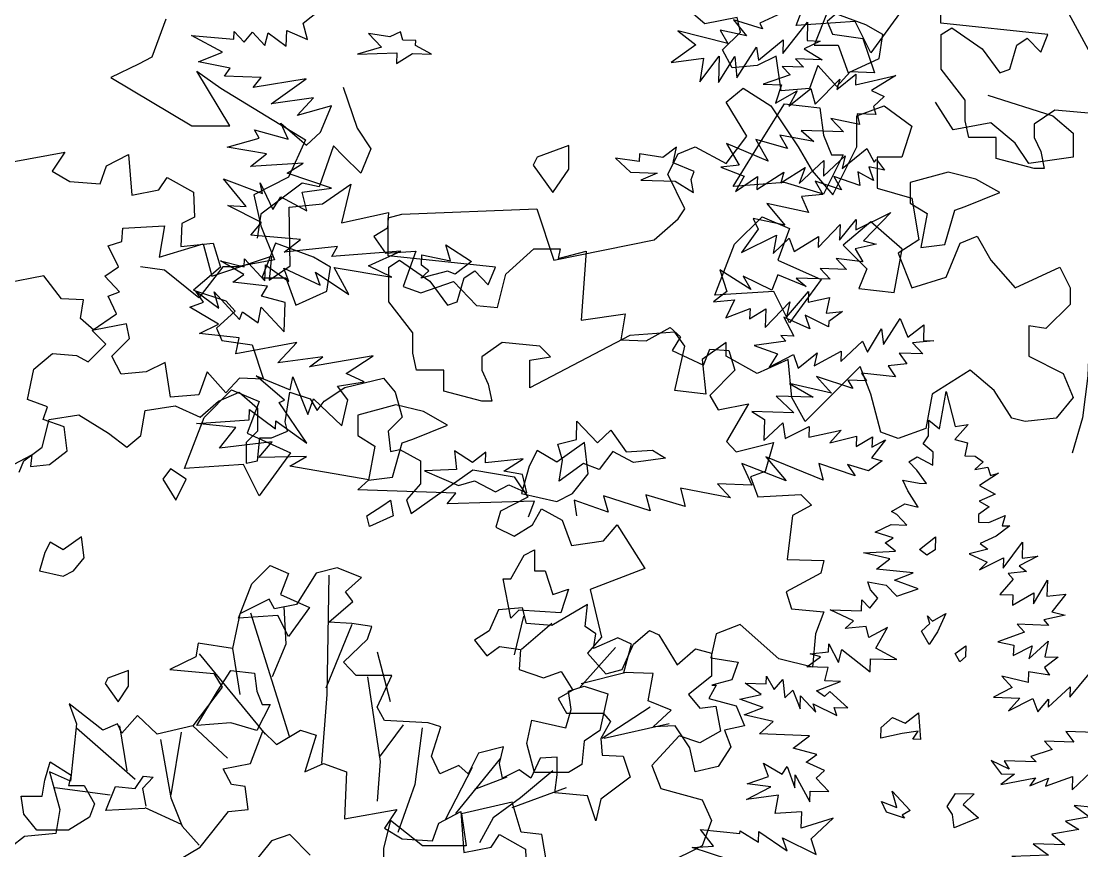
# Model space of a CAD drawing. Header units: inches. Extents: x -11 to 128, y 7 to 56.
# Drawn here: x 23.9788 to 24.4586, y 22.6067 to 22.9823 of the extents above; entities that cross this region are included whole.
import ezdxf

# ---------------------------------------------------------------- set-up
doc = ezdxf.new("R2010")
doc.units = ezdxf.units.IN
doc.header["$MEASUREMENT"] = 0
doc.layers.add('CAY', color=94, linetype='Continuous')
doc.layers.add('CAY-3', color=61, linetype='Continuous')
picture_1 = doc.add_image_def('image1.jpg', size_in_pixel=(1680, 1093))

# ---------------------------------------------------------------- blocks, each defined once
blk = doc.blocks.new('A$C76451831')
at = {"layer": 'CAY'}
for p, q in [((5169.6, 498), (5185.9, 510.6)), ((5651.7, 507.9), (5630, 497.8)), ((5174, 481.5), (5169.6, 498)), ((5632.6, 492.3), (5603.4, 501.4)), ((5603.4, 501.4), (5616.4, 485.1)), ((5630, 497.8), (5632.6, 492.3)), ((5653, 467.5), (5678.1, 498.8)), ((5678.1, 498.8), (5677.5, 480.3)), ((5057.3, 485.6), (5099.7, 481.8)), ((5088.4, 468.6), (5057.3, 485.6)), ((5099.7, 481.8), (5100, 489.5)), ((5100, 489.5), (5110.1, 478.8)), ((5110.1, 478.8), (5118.6, 488.9)), ((5118.6, 488.9), (5131.2, 475.3)), ((5131.2, 475.3), (5134.4, 488.3)), ((5134.4, 488.3), (5152.5, 474.6)), ((5152.5, 474.6), (5153.1, 490.4)), ((5153.1, 490.4), (5174, 481.5)), ((5597.6, 477.6), (5547.3, 490.2)), ((5547.3, 490.2), (5565.4, 476)), ((5589.9, 491), (5597.6, 477.6)), ((5616.4, 485.1), (5589.9, 491)), ((5628.7, 460.7), (5653.5, 481.1)), ((5653.5, 481.1), (5653, 467.5)), ((5565.4, 476), (5540.7, 458.3)), ((5606.8, 442.8), (5626.5, 473.9)), ((5626.5, 473.9), (5628.7, 460.7)), ((5690.6, 479.8), (5674.5, 472.2)), ((5674.5, 472.2), (5692.6, 461.1)), ((5677.5, 480.3), (5690.6, 479.8)), ((5064.1, 459.1), (5088.4, 468.6)), ((5540.7, 458.3), (5573.1, 462.6)), ((5569.5, 438.7), (5589, 464.8)), ((5573.1, 462.6), (5569.5, 438.7)), ((5589, 464.8), (5588.1, 438)), ((5588.1, 438), (5604.8, 464.2)), ((5604.8, 464.2), (5606.8, 442.8)), ((5665.9, 462.1), (5673.8, 453.6)), ((5692.6, 461.1), (5665.9, 462.1)), ((5062.5, 449.6), (5086.7, 432.5)), ((5096, 452.5), (5064.1, 459.1)), ((5090.3, 444.6), (5096, 452.5)), ((5652.5, 454.4), (5660.4, 445.9)), ((5673.8, 453.6), (5652.5, 454.4)), ((5127.4, 443.3), (5090.3, 444.6)), ((5119.3, 433.1), (5127.4, 443.3)), ((5172.7, 441.7), (5119.3, 433.1)), ((5137.3, 416.6), (5172.7, 441.7)), ((5660.4, 445.9), (5633.3, 436.5)), ((5685.6, 416.1), (5710.5, 441.5)), ((5707.5, 431.2), (5726.6, 446.4)), ((5710.5, 441.5), (5707.5, 431.2)), ((5726.6, 446.4), (5726.2, 435.9)), ((5726.2, 435.9), (5766.8, 445)), ((5766.8, 445), (5742.3, 429.9)), ((5633.3, 436.5), (5651.9, 435.8)), ((5651.9, 435.8), (5645.8, 417.4)), ((5645.8, 417.4), (5667.5, 429.8)), ((5659.3, 414.3), (5681.2, 432.1)), ((5667.5, 429.8), (5659.3, 414.3)), ((5681.2, 432.1), (5685.6, 416.1)), ((5742.3, 429.9), (5755.2, 424.1)), ((5180.2, 422.8), (5137.3, 416.6)), ((5163.7, 404.8), (5180.2, 422.8)), ((5755.2, 424.1), (5744.5, 414)), ((5198.4, 414.5), (5163.7, 404.8)), ((5187.1, 388.1), (5198.4, 414.5)), ((5746.9, 405.8), (5727.9, 406.4)), ((5727.9, 406.4), (5730.2, 395.9)), ((5744.5, 414), (5746.9, 405.8)), ((5154.7, 381.1), (5147.1, 397.2)), ((5147.1, 397.2), (5173, 375)), ((5701.4, 401.9), (5714.1, 388.3)), ((5730.2, 395.9), (5701.4, 401.9)), ((5120.6, 390.5), (5154.7, 381.1)), ((5125.3, 382.1), (5120.6, 390.5)), ((5173, 375), (5187.1, 388.1)), ((5650.1, 385.1), (5657.8, 371.7)), ((5684.3, 378.5), (5650.1, 385.1)), ((5714.1, 388.3), (5671.6, 389.8)), ((5671.6, 389.8), (5684.3, 378.5)), ((5093.2, 372.8), (5125.3, 382.1)), ((5171.9, 380.3), (5154.8, 342.6)), ((5596.3, 376.6), (5609.2, 354.8)), ((5638.3, 358.8), (5596.3, 376.6)), ((5625.9, 380.5), (5638.3, 358.8)), ((5657.8, 371.7), (5625.9, 380.5)), ((5132.9, 366), (5093.2, 372.8)), ((5116.6, 353.4), (5132.9, 366)), ((5694, 343.7), (5716, 364.2)), ((5712.8, 351.2), (5737.6, 371.6)), ((5716, 364.2), (5712.8, 351.2)), ((5737.6, 371.6), (5745.2, 357.8)), ((5169.7, 356.6), (5116.6, 353.4)), ((5153.5, 346.7), (5169.7, 356.6)), ((5609.2, 354.8), (5590.5, 352.7)), ((5590.5, 352.7), (5614.2, 343.7)), ((5669.7, 336.4), (5694.5, 359.5)), ((5694.5, 359.5), (5694, 343.7)), ((5755.4, 349.7), (5739.6, 353)), ((5739.6, 353), (5744.6, 339.2)), ((5745.2, 357.8), (5747.6, 360.4)), ((5747.6, 360.4), (5755.4, 349.7)), ((5154.8, 342.6), (5120.1, 324.9)), ((5198.3, 331.5), (5153.5, 346.7)), ((5614.2, 343.7), (5605.5, 328.2)), ((5605.5, 328.2), (5627.4, 343.3)), ((5626.9, 330.2), (5654.2, 347.8)), ((5627.4, 343.3), (5626.9, 330.2)), ((5651.2, 337), (5675.7, 352.5)), ((5654.2, 347.8), (5651.2, 337)), ((5675.7, 352.5), (5669.7, 336.4)), ((5730.8, 334.2), (5704.4, 343.3)), ((5704.4, 343.3), (5712.1, 329.9)), ((5744.6, 339.2), (5728.6, 347.9)), ((5728.6, 347.9), (5730.8, 334.2)), ((5112.4, 313.2), (5089.4, 340.8)), ((5089.4, 340.8), (5128.7, 326.2)), ((5126.4, 336.8), (5139.1, 310)), ((5128.7, 326.2), (5126.4, 336.8)), ((5168.7, 327.6), (5198.3, 331.5)), ((5712.1, 329.9), (5685.6, 338.5)), ((5685.6, 338.5), (5693.3, 325.1)), ((5120.1, 324.9), (5127.1, 293.6)), ((5139.1, 310), (5147.2, 322.9)), ((5147.2, 322.9), (5173.5, 308.8)), ((5173.5, 308.8), (5168.7, 327.6)), ((5693.3, 325.1), (5672, 323.1)), ((5672, 323.1), (5679.1, 307)), ((5093.9, 313.9), (5112.4, 313.2)), ((5127.7, 296.8), (5093.9, 313.9)), ((5636.8, 316.2), (5655.1, 294.3)), ((5679.1, 307), (5636.8, 316.2)), ((5623.2, 300.8), (5628.2, 290.2)), ((5655.1, 294.3), (5623.2, 300.8)), ((5710.3, 279.2), (5726.9, 299.9)), ((5726.5, 289.5), (5762, 306.9)), ((5726.9, 299.9), (5726.5, 289.5)), ((5762, 306.9), (5734.3, 278.4)), ((5116.8, 284), (5127.7, 296.8)), ((5127.1, 293.6), (5140.7, 259.4)), ((5628.2, 290.2), (5611.5, 266.8)), ((5688.7, 271.8), (5710.9, 295)), ((5710.9, 295), (5710.3, 279.2)), ((5167, 279.6), (5116.8, 284)), ((5150.7, 267), (5167, 279.6)), ((5611.5, 266.8), (5646.6, 284.1)), ((5646.6, 284.1), (5643.2, 265.7)), ((5643.2, 265.7), (5659.6, 281)), ((5659.6, 281), (5664.6, 267.6)), ((5664.6, 267.6), (5689.1, 282.7)), ((5689.1, 282.7), (5688.7, 271.8)), ((5734.3, 278.4), (5747.3, 275.2)), ((5204.4, 272.8), (5150.7, 267)), ((5198.6, 262.6), (5204.4, 272.8)), ((5268.1, 267.9), (5198.6, 262.6)), ((5235.4, 253.2), (5268.1, 267.9)), ((5747.3, 275.2), (5725.9, 270.5)), ((5725.9, 270.5), (5733.6, 257.1)), ((5110, 244.4), (5086.5, 258.4)), ((5086.5, 258.4), (5110.3, 252.1)), ((5140.7, 259.4), (5103, 252.3)), ((5110.3, 252.1), (5110.6, 260.2)), ((5110.6, 260.2), (5131.1, 238.2)), ((5733.6, 257.1), (5706.9, 260.7)), ((5706.9, 260.7), (5717.4, 249.5)), ((5029.8, 248.8), (5005.7, 252.3)), ((5064.6, 221), (5029.8, 248.8)), ((5088.8, 252.3), (5064.6, 221)), ((5103, 252.3), (5088.8, 252.3)), ((5131.1, 238.2), (5131.7, 254.1)), ((5131.7, 254.1), (5155.1, 237.4)), ((5155.1, 237.4), (5150.1, 250.7)), ((5150.1, 250.7), (5186.7, 233.6)), ((5186.7, 233.6), (5182.2, 246.9)), ((5182.2, 246.9), (5215.8, 224.4)), ((5200.9, 251.6), (5259, 241.9)), ((5215.8, 224.4), (5200.9, 251.6)), ((5259, 241.9), (5235.4, 253.2)), ((5620.7, 229.3), (5589.6, 249)), ((5589.6, 249), (5596.6, 227.4)), ((5717.4, 249.5), (5690.7, 250.4)), ((5690.7, 250.4), (5700.8, 239.6)), ((5098.9, 236.6), (5110, 244.4)), ((5133.6, 232.7), (5098.9, 236.6)), ((5641.9, 228.5), (5613, 242.7)), ((5613, 242.7), (5620.7, 229.3)), ((5647.9, 244.2), (5641.9, 228.5)), ((5676.5, 232.3), (5647.9, 244.2)), ((5700.8, 239.6), (5666.4, 240.8)), ((5666.4, 240.8), (5676.5, 232.3)), ((5069.2, 216.4), (5061.4, 227.5)), ((5061.4, 227.5), (5084.8, 210.4)), ((5080, 226.9), (5105.7, 199.2)), ((5084.8, 210.4), (5080, 226.9)), ((5127.8, 222.5), (5133.6, 232.7)), ((5596.6, 227.4), (5583.1, 217)), ((5656.8, 201.3), (5679, 227.2)), ((5679, 227.2), (5678.7, 216.4)), ((5055.4, 211.4), (5069.2, 216.4)), ((5151.6, 216.2), (5127.8, 222.5)), ((5150.6, 186.8), (5151.6, 216.2)), ((5583.1, 217), (5604.4, 219)), ((5604.4, 219), (5595.6, 200.7)), ((5635.2, 191.1), (5660.1, 217)), ((5660.1, 217), (5656.8, 201.3)), ((5678.7, 216.4), (5700.1, 221.1)), ((5700.1, 221.1), (5696.9, 205.3)), ((5084.3, 194.5), (5055.4, 211.4)), ((5105.7, 199.2), (5108.7, 206.8)), ((5108.7, 206.8), (5124.2, 195.8)), ((5124.2, 195.8), (5127.5, 211.6)), ((5127.5, 211.6), (5150.6, 186.8)), ((5595.6, 200.7), (5620, 210.3)), ((5620, 210.3), (5619.6, 199.9)), ((5619.6, 199.9), (5635.8, 209.7)), ((5635.8, 209.7), (5635.2, 191.1)), ((5699.1, 191.6), (5675.5, 203.3)), ((5675.5, 203.3), (5680.4, 189.6)), ((5696.9, 205.3), (5713.2, 207)), ((5713.2, 207), (5699.3, 197.1)), ((5065.3, 184.8), (5084.3, 194.5)), ((5654.1, 201.4), (5664.3, 182.4)), ((5680.4, 189.6), (5654.1, 201.4)), ((5699.3, 197.1), (5699.1, 191.6)), ((5754.7, 173.8), (5771.4, 200)), ((5771.4, 200), (5778.9, 181.1)), ((5778.9, 181.1), (5795.2, 193.7)), ((5795.2, 193.7), (5794.7, 177.9)), ((5105.1, 180.6), (5065.3, 184.8)), ((5651.2, 182.9), (5656, 177.3)), ((5664.3, 182.4), (5651.2, 182.9)), ((5738.5, 166.2), (5752.5, 189.8)), ((5752.5, 189.8), (5754.7, 173.8)), ((5101.8, 164.4), (5105.1, 180.6)), ((5163.4, 175.9), (5101.8, 164.4)), ((5144.1, 155.3), (5163.4, 175.9)), ((5656, 177.3), (5624.1, 172.9)), ((5624.1, 172.9), (5647.8, 164.4)), ((5711.5, 156.8), (5733.5, 177.3)), ((5733.5, 177.3), (5738.5, 166.2)), ((5805.1, 177.5), (5783.7, 175.5)), ((5783.7, 175.5), (5794.2, 164.3)), ((5794.7, 177.9), (5805.1, 177.5)), ((5189.6, 161.4), (5144.1, 155.3)), ((5240.4, 162.3), (5176.1, 151.4)), ((5176.1, 151.4), (5189.6, 161.4)), ((5213, 144.7), (5240.4, 162.3)), ((5647.8, 164.4), (5639.2, 151.1)), ((5639.2, 151.1), (5663.7, 163.9)), ((5663.7, 163.9), (5668.6, 150.1)), ((5668.6, 150.1), (5687.7, 165.3)), ((5684.6, 152.2), (5711.8, 167.2)), ((5687.7, 165.3), (5684.6, 152.2)), ((5711.8, 167.2), (5711.5, 156.8)), ((5794.2, 164.3), (5770.2, 165.1)), ((5770.2, 165.1), (5778, 154.4)), ((5778, 154.4), (5759.3, 152.4)), ((5759.3, 152.4), (5766.7, 141.2)), ((5150.9, 117.8), (5122.3, 142.4)), ((5122.3, 142.4), (5156.7, 128.1)), ((5156.7, 128.1), (5159.4, 141.1)), ((5159.4, 141.1), (5174.4, 103.4)), ((5231.3, 136.3), (5213, 144.7)), ((5723.7, 129.6), (5686.9, 141.7)), ((5686.9, 141.7), (5702.2, 124.9)), ((5766.7, 141.2), (5732.4, 145.1)), ((5732.4, 145.1), (5737.5, 137.3)), ((5204.4, 131.8), (5231.3, 136.3)), ((5214.8, 117.9), (5204.4, 131.8)), ((5702.2, 124.9), (5659.9, 134.5)), ((5659.9, 134.5), (5683.5, 120.6)), ((5737.5, 137.3), (5718.5, 137.9)), ((5718.5, 137.9), (5723.7, 129.6)), ((5145.4, 115.3), (5150.9, 117.8)), ((5174.4, 103.4), (5180, 119.1)), ((5180, 119.1), (5208.5, 91.8)), ((5208.5, 91.8), (5214.8, 117.9)), ((5646.4, 121.9), (5664.3, 104.9)), ((5683.5, 120.6), (5646.4, 121.9)), ((5115.3, 97.8), (5115.7, 108.2)), ((5115.7, 108.2), (5141.7, 88.7)), ((5173.4, 74.4), (5145.4, 115.3)), ((5062.2, 94.2), (5115.3, 97.8)), ((5141.7, 88.7), (5142, 96.8)), ((5142, 96.8), (5173.4, 74.4)), ((5621.8, 106.4), (5634.7, 98.2)), ((5664.3, 104.9), (5621.8, 106.4)), ((5634.7, 98.2), (5633.9, 77)), ((5101.9, 90.1), (5062.2, 94.2)), ((5085.3, 69.4), (5101.9, 90.1)), ((5633.9, 77), (5653.1, 94.9)), ((5653.1, 94.9), (5655.3, 78.9)), ((5655.3, 78.9), (5679.7, 91.2)), ((5679.7, 91.2), (5679.3, 80.4)), ((5679.3, 80.4), (5711.8, 87.4)), ((5711.8, 87.4), (5700.4, 74.6)), ((5138.6, 75.7), (5085.3, 69.4)), ((5124.9, 59.8), (5138.6, 75.7)), ((5700.4, 74.6), (5727.4, 81.4)), ((5727.4, 81.4), (5727.1, 71)), ((5727.1, 71), (5743.3, 80.8)), ((5756.7, 77.6), (5742.5, 59.6)), ((5743.3, 80.8), (5742.9, 70.4)), ((5742.9, 70.4), (5756.7, 77.6)), ((5172.9, 60.9), (5124.9, 59.8)), ((5156.3, 51), (5172.9, 60.9)), ((5656.5, 36.3), (5611.8, 53.7)), ((5611.8, 53.7), (5621.9, 32)), ((5693.7, 37.2), (5636.1, 60.6)), ((5636.1, 60.6), (5656.5, 36.3)), ((5726, 41.5), (5689.3, 53.7)), ((5689.3, 53.7), (5693.7, 37.2)), ((5753.3, 56.5), (5739.3, 46.5)), ((5742.5, 59.6), (5753.3, 56.5)), ((5236, 37.4), (5156.3, 51)), ((5739.3, 46.5), (5718.3, 52.7)), ((5718.3, 52.7), (5726, 41.5)), ((5224.8, 27.3), (5236, 37.4)), ((5621.9, 32), (5587.1, 33.3)), ((5587.1, 33.3), (5600.2, 19.2)), ((5323.5, 23.9), (5224.8, 27.3)), ((5314.9, 13.3), (5323.5, 23.9)), ((5472.5, 21.4), (5476.9, 4.9)), ((5519.5, 6.1), (5472.5, 21.4)), ((5515.1, 22.2), (5519.5, 6.1)), ((5554.6, 10.4), (5515.1, 22.2)), ((5600.2, 19.2), (5549.8, 29.1)), ((5549.8, 29.1), (5554.6, 10.4)), ((5402.9, 15.7), (5314.9, 13.3)), ((5396.9, 0), (5402.9, 15.7)), ((5476.9, 4.9), (5442.9, 17)), ((5442.9, 17), (5445, 1))]:
    blk.add_line(p, q, dxfattribs=at)
for points in [[(1339.1, 1632.7), (1366.8, 1660.4), (1394.5, 1648.5), (1382.7, 1616.8), (1426.2, 1597), (1394.5, 1553.5), (1378.7, 1585.2), (1319.3, 1581.2)], [(1287.7, 1470.3), (1307.5, 1502), (1343.1, 1498), (1347, 1470.3), (1355, 1450.5), (1366.8, 1450.5), (1347, 1410.9), (1307.5, 1422.8), (1256, 1418.8)], [(1058.5, 1448.2), (1054.5, 1440.3), (1074.3, 1412.6), (1090.2, 1436.3), (1090.2, 1460.1)], [(1418.3, 1311.9), (1426.2, 1355.4), (1394.5, 1383.2), (1366.8, 1359.4), (1390.6, 1335.6), (1382.7, 1315.8)], [(722.8, 1185.8), (750.5, 1213.5), (778.2, 1201.7), (766.3, 1170), (809.9, 1150.2), (778.2, 1106.6), (762.4, 1138.3), (703, 1134.3)], [(1109.9, 1128.8), (1106, 1160.5), (1078.3, 1140.7), (1058.5, 1152.6), (1050.5, 1136.7), (1042.6, 1109), (1078.3, 1101.1), (1094.1, 1109)], [(1443.6, 1052.7), (1459.9, 1065.3), (1459.5, 1052.2), (1451.1, 1047)], [(1445.7, 970.1), (1454.1, 978), (1451.7, 985.8), (1456.9, 980.2), (1470.4, 987.9), (1462, 969.6), (1453.4, 956.7)], [(1444.6, 860.9), (1436.9, 861.2), (1442.2, 869.2), (1426.3, 867), (1404.8, 862.3), (1405.2, 873.2), (1416.4, 883.2), (1429.3, 877.3), (1442.8, 887.7)], [(1428.7, 781.7), (1410.3, 787.8), (1405.3, 798.4), (1420.9, 792.4), (1416.1, 808.9), (1434.4, 789.2), (1426.1, 784.5)], [(1476.9, 785.4), (1471.7, 793.3), (1479.9, 806.6), (1498.9, 806), (1487.6, 795.5), (1503, 781.8), (1478.7, 771.8)], [(5270.1, 480.9), (5267.7, 489.1), (5257.1, 484.1), (5235.4, 487.5), (5248.5, 473.9), (5224.3, 466.6), (5264.2, 467.9), (5263.8, 457.1), (5280, 467.4), (5299.1, 466.7), (5283, 475.4), (5283.2, 480.4)], [(5560.6, 340.2), (5563.6, 348.2), (5542.6, 357.1), (5545.9, 372.9), (5532, 362.5), (5508.5, 366), (5508.2, 358.3), (5484.4, 361.9), (5499.7, 347.7), (5526.4, 346.8), (5509.9, 339.7), (5544.7, 338.5), (5562.9, 327)], [(5288.9, 254), (5289.3, 264.4), (5318.1, 258.4), (5313.6, 274.5), (5339.3, 257.7), (5323, 244.7), (5315, 247.7), (5288.4, 240.9), (5296.4, 248.3)], [(5431.1, 57.3), (5426.2, 73.3), (5445, 78.1), (5445.6, 96.7), (5466.2, 74.6), (5479.7, 87.3), (5495.3, 65.5), (5521.6, 67.3), (5535, 59.1), (5502.6, 54.8), (5481.7, 65.9), (5467.9, 47.8), (5452.3, 53.8), (5427.7, 36.1)], [(5395.1, 24.1), (5390.7, 42.8), (5371.8, 46.2), (5391.3, 58.7), (5353.5, 54.6), (5353.9, 65.4), (5340.4, 55), (5322.2, 66.5), (5324.3, 47.9), (5292.1, 46.3), (5326.4, 31.5), (5342.5, 36.4), (5363.4, 25.2), (5376.8, 32.4)]]:
    blk.add_lwpolyline(points, close=True, dxfattribs=at)
for points in [[(519.4, 1132.1), (549, 1147.9), (547.9, 1136.3), (566.9, 1138.4), (584.8, 1152.1), (581.7, 1176.4), (560.6, 1183.8), (564.8, 1196.4), (544.7, 1203.8), (551.1, 1234.4), (570.1, 1250.2), (594.3, 1248.1), (605.9, 1241.8), (623.8, 1259.7), (610.1, 1273.4), (634.4, 1290.3), (625.9, 1308.2), (637.6, 1312.5), (622.8, 1328.3), (636.5, 1337.8), (625.9, 1358.9), (639.7, 1363.1), (640.7, 1376.8), (682.9, 1378.9), (677.6, 1347.3), (721.9, 1361), (730.4, 1328.3), (790.5, 1348.3), (788.4, 1324.1), (809.5, 1338.8), (808.4, 1397.9), (842.2, 1401.1), (870.6, 1421.1), (861.1, 1382.1), (908.6, 1392.6), (907.6, 1376.8), (893.8, 1368.4), (905.4, 1351.5), (936, 1353.6), (923.4, 1317.7), (941.3, 1311.4), (974, 1323), (997.2, 1298.7), (1018.3, 1296.6), (1026.7, 1330.4), (1055.2, 1355.7), (1081.6, 1355.7), (1079.5, 1346.2), (1107.9, 1353.6), (1102.7, 1284), (1147, 1290.3), (1142.7, 1263.9), (1168.1, 1262.9), (1192.3, 1276.6), (1202.9, 1267.1), (1194.4, 1253.4), (1226.1, 1238.6), (1232.4, 1254.5), (1251.4, 1253.4), (1257.7, 1233.4), (1232.4, 1208), (1240.8, 1193.3), (1271.4, 1199.6), (1249.3, 1161.6), (1258.8, 1151.1), (1296.7, 1160.6), (1288.3, 1131.1), (1273.5, 1125.8), (1280.9, 1105.7), (1324.2, 1107.9), (1334.7, 1097.3), (1315.7, 1086.8), (1310.4, 1042.5), (1347.4, 1041.4), (1344.2, 1028.7), (1309.4, 1009.8), (1314.7, 992.9), (1347.4, 989.7), (1338.9, 967.6), (1335.8, 933.8), (1302, 942.3), (1263, 977.1), (1238.7, 967.6), (1233.4, 943.3), (1260.9, 939.1), (1254.5, 921.2), (1234.5, 915.9), (1238.7, 915.9), (1231.3, 902.2), (1258.8, 894.8), (1267.2, 874.8), (1247.2, 870.5), (1253.5, 853.7)], [(1251.4, 739.8), (1214.7, 752), (1236, 753.5), (1223, 770.3), (1262.8, 766.2), (1262.9, 768.9), (1281.5, 757.4), (1281.9, 768.2), (1310.2, 748.6), (1305.7, 761.9), (1339.5, 744.9), (1334.6, 760.9), (1356.7, 781.5), (1324.6, 771.7), (1325.2, 788), (1298.4, 786.2), (1301.7, 804.7), (1269.4, 800.4), (1293.9, 813.1), (1270, 816.2), (1291.5, 823.6), (1286.5, 837), (1305.2, 825.9), (1310.4, 833.9), (1317.9, 812.3), (1318.3, 825.4), (1333.2, 798.2), (1333.6, 809), (1352.2, 808.4), (1339.5, 822), (1347.9, 829.8), (1329.6, 838.2), (1340.3, 846), (1316.5, 852.2), (1332.8, 864.8), (1282.6, 866.6), (1296.2, 879.2), (1266.9, 885.7), (1286.2, 893.2), (1262.5, 901.7), (1284, 906.4), (1268.1, 917.8), (1289.3, 917.1), (1289.6, 924.8), (1297.3, 911.4), (1305.8, 921.5), (1307.9, 902.9), (1315.9, 910.7), (1323.4, 891.9), (1323.8, 905), (1339.1, 888.6), (1336.7, 896.9), (1360.3, 885.2), (1357.8, 893.4), (1371.4, 892.9), (1353.4, 909.4), (1347.8, 904.2), (1339.8, 909.9), (1364.2, 919.5), (1348.4, 920), (1351.5, 933.5), (1330.3, 934.3), (1343.8, 944.2), (1333.4, 947.3), (1352.1, 949.4), (1352.4, 957.5), (1362.1, 938.6), (1365.3, 951.6), (1394, 929.3), (1394.4, 942.4), (1420.7, 941.5), (1399.8, 953.1), (1411.4, 974), (1392.5, 963.8), (1390.1, 974.8), (1368.8, 972.8), (1377.2, 980.7), (1353.6, 991.9), (1385.3, 990.8), (1385.6, 1001.7), (1393.5, 993.3), (1401.6, 1003.4), (1394.2, 1011.8), (1391.7, 1020.1), (1410.2, 1016.7), (1420.7, 1005.5), (1442.2, 1012.9), (1418.5, 1021.8), (1437.3, 1028.9), (1400.3, 1032.9), (1413.8, 1043.3), (1387.3, 1049.2), (1419.5, 1050.8), (1409, 1059.4), (1417.3, 1064.5), (1398.9, 1070.1), (1415, 1077.7), (1430.9, 1077.2), (1420.8, 1088), (1415.5, 1090.9), (1428.9, 1098.6), (1442.4, 1095.4), (1432.1, 1111.6), (1427, 1122.6), (1443.2, 1119.4), (1450.9, 1119.1), (1441, 1132.6), (1433.1, 1141), (1441.4, 1146.2), (1457, 1137.5), (1457.5, 1150.6), (1447.3, 1159.1), (1452.6, 1167.1), (1453.1, 1182.9), (1463.7, 1174.4), (1470.5, 1211.8), (1479.7, 1176.6), (1492.9, 1178.8), (1479.2, 1163.4), (1492.2, 1160.3), (1489.5, 1147.2), (1499.9, 1146.8), (1507.9, 1141.1), (1499.4, 1133.3), (1512.7, 1135.5), (1515.1, 1127.3), (1523.3, 1129.7), (1504.3, 1117.2), (1519.9, 1108.5), (1503.8, 1101.4), (1514, 1095.6), (1503.3, 1087.8), (1503, 1080.1), (1513.4, 1079.7), (1530, 1086.9), (1526.9, 1076.5), (1534.6, 1076.3), (1521.1, 1065.9), (1505, 1058.7), (1512.5, 1053), (1493.8, 1048.2), (1512, 1039.9), (1504.1, 1032), (1528.5, 1044.3), (1528.1, 1033.9), (1547.6, 1060), (1547.1, 1043.7), (1563, 1045.8), (1544.1, 1036.1), (1551.6, 1030.3), (1532.9, 1028.3), (1538.2, 1022.7), (1524.5, 1007.3), (1537.6, 1006.8), (1537.3, 996.4), (1559, 1008.8), (1558.6, 997.9), (1572.6, 1021.5), (1572, 1005.6), (1591.1, 1007.7), (1576.9, 989.6), (1590.4, 986.4), (1568.9, 981.7), (1573.7, 976.1), (1542, 977.2), (1549.5, 969.2), (1522.8, 959.3), (1538.6, 956), (1538.2, 945.6), (1557.1, 955.4), (1554, 942.3), (1573.2, 960.2), (1569.9, 944.5), (1583.5, 944), (1569.5, 933.6), (1574.7, 925.7), (1553.5, 929.2), (1553.1, 918.3), (1526.6, 924.7), (1537.1, 913.4), (1518.2, 903.7), (1544.9, 902.7), (1533.5, 890), (1558, 902.3), (1563, 889), (1573.8, 901.7), (1573.5, 893.6), (1595.6, 914.1), (1595.2, 903.7), (1614.6, 927.1)], [(1620.7, 867.9), (1591.3, 868.9), (1599.1, 858.2), (1569.6, 859.3), (1577.5, 850.8), (1556, 843.9), (1561.2, 838.3), (1529.1, 839.4), (1534.2, 831), (1515.9, 839.8), (1525.9, 826.3), (1539.5, 825.9), (1525.5, 815.5), (1560.6, 822.4), (1554.9, 814.4), (1573.8, 821.9), (1570.8, 813.9), (1597.8, 823.8), (1597.4, 810.2), (1616.6, 828.2)], [(1639.3, 790.2), (1599.5, 794.3), (1615, 782.9), (1590.8, 778.7), (1604.1, 770.1), (1577.2, 765.6), (1590, 754.7), (1558.3, 755.8), (1573.8, 744.4), (1536.6, 743), (1552.3, 740.2), (1540.8, 721.6), (1568.1, 736.9), (1564.8, 720.7), (1592.2, 741.1), (1591.9, 730.6), (1610.8, 740.4)], [(1253.5, 853.7), (1240.8, 833.6), (1217.6, 828.4), (1212.4, 852.6), (1197.6, 874.8), (1175.4, 873.7), (1193.4, 890.6), (1170.2, 900.1), (1175.4, 927.5), (1145.9, 928.6), (1153.3, 957), (1139.6, 963.4), (1115.3, 952.8), (1117.4, 967.6), (1106.9, 975), (1109, 997.1), (1073.1, 976), (1047.8, 978.1), (1043.6, 993.9), (1019.3, 991.8), (1009.9, 970.7), (995.1, 961.2), (1007.7, 945.4), (1020.4, 954.9), (1041.5, 951.8), (1040.4, 931.7), (1064.7, 923.3), (1082.6, 929.6), (1094.2, 910.6), (1079.5, 902.2), (1087.9, 887.4), (1124.8, 887.4), (1132.2, 879), (1122.7, 862.1), (1123.8, 845.2), (1144.9, 844.2), (1152.2, 823.1), (1122.7, 800.9), (1117.4, 778.8), (1109, 804.1), (1076.3, 807.3), (1078.4, 825.2), (1078.4, 843.1), (1061.5, 842.1), (1052, 822), (1040.4, 830.5), (1023.6, 822), (1020.4, 836.8), (1024.6, 853.7), (999.3, 847.3), (988.8, 826.2), (979.3, 834.7), (960.3, 826.2), (951.8, 844.2), (961.3, 873.7), (948.7, 877.9), (904.4, 880), (897, 893.7), (911.8, 925.4), (875.9, 925.4), (863.3, 939.1), (887.5, 962.3), (891.7, 975), (871.7, 978.1), (848.5, 979.2), (872.7, 1000.3), (865.4, 1009.8), (881.2, 1024.5), (856.9, 1034), (835.8, 1028.7), (815.8, 997.1), (793.6, 992.9), (788.4, 1002.4), (758.8, 987.6), (751.5, 952.8), (716.7, 958.1), (714.5, 944.4), (688.2, 931.7), (732.5, 927.5), (740.9, 913.8), (711.4, 874.8), (675.5, 866.3), (655.5, 885.3), (639.7, 867.4), (635.4, 876.9), (620.7, 870.5), (586.9, 896.9), (594.3, 876.9), (588, 818.9), (566.9, 828.4), (577.4, 790.4), (573.2, 766.1), (541.6, 763), (527.9, 752.4)], [(848.5, 1026.6), (846.4, 906.4), (841.1, 836.8)], [(803.1, 995), (805.2, 957), (791.5, 924.3)], [(769.4, 988.7), (808.4, 864.2)], [(1044.7, 985.5), (1035.2, 946.5)], [(871.7, 977.1), (845.3, 912.7)], [(1073.1, 978.1), (1042.6, 951.8)], [(751.5, 952.8), (758.8, 906.4)], [(1137.5, 953.9), (1100.6, 912.7)], [(1484.5, 939.3), (1479.8, 947.6), (1490.5, 955.4), (1490.1, 944.5), (1484.5, 939.3)], [(717.7, 947.5), (784.2, 866.3)], [(887.5, 924.3), (900.2, 838.9), (897, 798.8)], [(1148, 928.6), (1102.7, 917)], [(1172.3, 893.7), (1123.8, 862.1)], [(1191.3, 876.9), (1125.9, 862.1)], [(594.3, 872.7), (653.4, 821)], [(695.6, 738.7), (718.8, 752.4), (747.2, 788.3), (767.3, 790.4), (764.1, 813.6), (750.4, 815.7), (742, 831.5), (769.4, 836.8), (782, 869.5), (795.8, 855.8), (820, 870.5), (835.8, 865.3), (824.2, 828.4), (843.2, 836.8), (866.4, 828.4), (864.3, 780.9), (917, 790.4), (904.4, 771.4), (922.3, 760.9), (952.9, 758.7), (959.2, 776.7), (981.4, 788.3), (984.5, 747.1), (1012, 752.4), (1020.4, 765.1), (1046.8, 750.3), (1047.8, 725)], [(637.6, 874.8), (644.9, 829.4)], [(699.8, 868.4), (689.2, 805.2)], [(711.4, 874.8), (746.2, 842.1)], [(923.4, 875.8), (899.1, 843.1)], [(942.4, 872.7), (935, 815.7), (918.1, 767.2)], [(678.7, 861.1), (689.2, 802), (700.8, 773.5), (717.7, 754.5)], [(1021.5, 842.1), (976.1, 786.2)], [(662.9, 791.4), (623.8, 789.3), (633.3, 813.6), (653.4, 811.5), (661.8, 824.1), (671.3, 823.1), (660.8, 811.5), (663.9, 793.6)], [(993, 832.6), (965.6, 779.8)], [(1027.8, 823.1), (995.1, 810.4)], [(1074.2, 829.4), (1041.5, 802), (1014.1, 782), (1000.4, 756.6)], [(572.2, 812.5), (628.1, 805.2)], [(1033.1, 792.5), (1087.9, 812.5)], [(662.9, 792.5), (699.8, 775.6)], [(774.7, 655.4), (791.5, 634.3), (850.6, 524.6), (847.4, 444.5), (842.2, 343.2), (836.9, 219.8), (831.6, 177.6), (821.1, 141.8)]]:
    blk.add_lwpolyline(points, dxfattribs=at)
at = {"layer": 'CAY-3'}
for p, q in [((6577.4, 899), (6564.2, 949.2)), ((5812.2, 497.9), (5812.2, 536.3)), ((86.7, 510.8), (100.8, 469.5)), ((472.7, 495.7), (489.8, 509.9)), ((489.8, 509.9), (517.5, 492.2)), ((736.2, 502.8), (801.7, 482.1)), ((493.3, 461.5), (472.7, 495.7)), ((517.5, 492.2), (545.2, 450.9)), ((604.1, 482.1), (631.9, 492.2)), ((631.9, 492.2), (659.6, 471.5)), ((701.4, 468), (683.7, 495.7)), ((5031.3, 502.1), (5017.1, 463.8)), ((5920.1, 486.4), (5812.2, 497.9)), ((5812.8, 486.4), (5823.4, 493.4)), ((5823.4, 493.4), (5854, 472.2)), ((604.1, 450.9), (604.1, 482.1)), ((801.7, 482.1), (822.3, 464.4)), ((5812.8, 451.6), (5812.8, 486.4)), ((5888.8, 475.7), (5899.4, 482.8)), ((5899.4, 482.8), (5913, 468.7)), ((5913, 468.7), (5920.1, 486.4)), ((659.6, 471.5), (649.5, 440.3)), ((739.2, 475.1), (701.4, 468)), ((763.9, 454.4), (739.2, 475.1)), ((5854, 472.2), (5871.7, 448)), ((5881.7, 451.6), (5888.8, 475.7)), ((100.8, 469.5), (114.4, 448.9)), ((472.7, 433.8), (493.3, 461.5)), ((822.3, 464.4), (822.3, 440.3)), ((5017.1, 463.8), (5003.6, 456.7)), ((76.8, 451.7), (62.5, 410.5)), ((86.7, 441.8), (76.8, 451.7)), ((424.3, 443.8), (441.4, 450.9)), ((441.4, 450.9), (472.7, 433.8)), ((545.2, 450.9), (559.3, 426.7)), ((580, 402.5), (604.1, 450.9)), ((777.5, 433.8), (763.9, 454.4)), ((5003.6, 456.7), (4975.9, 443.1)), ((5095.9, 394.5), (5062.5, 449.6)), ((5836.9, 420.3), (5812.8, 451.6)), ((5871.7, 448), (5881.7, 451.6)), ((104.4, 424.1), (86.7, 441.8)), ((114.4, 448.9), (104.4, 424.1)), ((413.7, 423.2), (424.3, 443.8)), ((624.8, 440.3), (624.8, 409)), ((649.5, 440.3), (624.8, 440.3)), ((822.3, 440.3), (777.5, 433.8)), ((4975.9, 443.1), (5057.6, 394.5)), ((5086.7, 432.5), (5171.9, 380.3)), ((430.8, 388.4), (413.7, 423.2)), ((559.3, 426.7), (580, 402.5)), ((5836.9, 399.6), (5836.9, 420.3)), ((45.4, 414.1), (3.5, 382.8)), ((62.5, 410.5), (45.4, 414.1)), ((624.8, 409), (659.6, 399)), ((5927.1, 410.3), (5906.5, 396.1)), ((5964.9, 406.7), (5927.1, 410.3)), ((659.6, 399), (666.6, 357.1)), ((5840.5, 382.5), (5836.9, 399.6)), ((5906.5, 396.1), (5906.5, 382.5)), ((145.6, 382.8), (281.8, 388.3)), ((281.8, 388.3), (298.9, 336.4)), ((424.3, 378.3), (430.8, 388.4)), ((5057.6, 394.5), (5095.9, 394.5)), ((3.5, 382.8), (0, 358.6)), ((132.1, 379.3), (145.6, 382.8)), ((132.1, 340.9), (132.1, 379.3)), ((400.1, 357.1), (424.3, 378.3)), ((5868.2, 382.5), (5840.5, 382.5)), ((5868.2, 361.3), (5868.2, 382.5)), ((5906.5, 382.5), (5913, 368.4)), ((5913, 368.4), (5916.5, 351.3)), ((298.9, 336.4), (400.1, 357.1)), ((666.6, 357.1), (646, 343.5)), ((694.4, 319.3), (708.5, 353.5)), ((708.5, 353.5), (725.6, 360.6)), ((725.6, 360.6), (739.2, 336.4)), ((5906.5, 351.3), (5868.2, 361.3)), ((646, 343.5), (659.6, 308.7)), ((5916.5, 351.3), (5906.5, 351.3)), ((240, 329.4), (132.1, 340.9)), ((132.7, 329.4), (143.3, 336.4)), ((143.3, 336.4), (173.9, 315.2)), ((739.2, 336.4), (763.9, 308.7)), ((132.7, 294.5), (132.7, 329.4)), ((208.7, 318.7), (219.3, 325.8)), ((219.3, 325.8), (232.9, 311.7)), ((232.9, 311.7), (240, 329.4)), ((763.9, 308.7), (808.7, 329.4)), ((808.7, 329.4), (819.4, 308.7)), ((173.9, 315.2), (191.6, 291)), ((201.6, 294.5), (208.7, 318.7)), ((659.6, 308.7), (694.4, 319.3)), ((819.4, 308.7), (819.4, 291.6)), ((156.8, 263.3), (132.7, 294.5)), ((191.6, 291), (201.6, 294.5)), ((819.4, 291.6), (794.6, 267.4)), ((794.6, 267.4), (777.5, 270.4)), ((777.5, 270.4), (777.5, 239.7)), ((156.8, 242.6), (156.8, 263.3)), ((375.4, 260.4), (274.7, 207.8)), ((420.8, 263.9), (375.4, 260.4)), ((430.8, 249.7), (420.8, 263.9)), ((247, 253.3), (226.4, 239.1)), ((284.8, 249.7), (247, 253.3)), ((295.4, 239.1), (284.8, 249.7)), ((420.8, 204.9), (430.8, 249.7)), ((472.7, 253.3), (448.5, 236.2)), ((472.7, 239.7), (472.7, 253.3)), ((160.4, 225.5), (156.8, 242.6)), ((226.4, 239.1), (226.4, 225.5)), ((274.7, 235.6), (295.4, 239.1)), ((274.7, 207.8), (274.7, 235.6)), ((448.5, 236.2), (452, 201.4)), ((503.9, 222), (472.7, 239.7)), ((535.2, 236.2), (503.9, 222)), ((538.7, 197.8), (535.2, 236.2)), ((777.5, 239.7), (812.3, 222)), ((188.1, 225.5), (160.4, 225.5)), ((188.1, 204.3), (188.1, 225.5)), ((226.4, 225.5), (232.9, 211.4)), ((607.7, 229.1), (583.5, 204.9)), ((618.3, 201.4), (607.7, 229.1)), ((718.5, 225.5), (680.2, 201.4)), ((742.7, 204.9), (718.5, 225.5)), ((812.3, 222), (822.3, 197.8)), ((226.4, 194.3), (188.1, 204.3)), ((232.9, 211.4), (236.4, 194.3)), ((452, 201.4), (420.8, 204.9)), ((583.5, 204.9), (552.3, 173.6)), ((760.4, 177.2), (742.7, 204.9)), ((236.4, 194.3), (226.4, 194.3)), ((552.3, 173.6), (538.7, 197.8)), ((628.3, 163), (618.3, 201.4)), ((680.2, 201.4), (673.7, 166.6)), ((822.3, 197.8), (805.2, 177.2)), ((774, 173.6), (760.4, 177.2)), ((805.2, 177.2), (774, 173.6)), ((646, 156.5), (628.3, 163)), ((673.7, 166.6), (646, 156.5))]:
    blk.add_line(p, q, dxfattribs=at)
for points in [[(6203.1, 1130.6), (6207.9, 1142), (6226.3, 1155.7), (6233.4, 1183.7), (6263.3, 1188.4), (6293.2, 1169.9), (6311.6, 1155.7), (6325.8, 1167.5), (6330.1, 1192.7), (6360.4, 1197.4), (6385.5, 1186), (6404, 1202.1), (6424.8, 1211.2), (6443.3, 1195.1), (6443.3, 1171.9), (6431.9, 1160.5), (6431.9, 1139.6), (6443.3, 1142), (6445.7, 1165.2), (6457.5, 1165.2), (6473.6, 1171.9), (6471.2, 1181.3), (6475.9, 1211.2), (6496.4, 1204.5), (6503.5, 1192.7), (6510.5, 1202.1), (6531.4, 1215.9), (6570.3, 1225.3), (6582.1, 1211.2), (6589.1, 1186), (6575, 1171.9), (6577.4, 1151.4), (6586.8, 1153.4), (6607.6, 1142), (6607.6, 1118.8), (6593.5, 1102.7), (6598.2, 1088.9), (6660.3, 1132.9), (6702, 1125.9), (6715.7, 1105.4), (6688.2, 1091.2), (6683.5, 1075.1), (6702, 1066.1), (6720.4, 1077.5), (6729.5, 1093.6), (6750.3, 1082.2), (6759.7, 1056.6), (6792, 1061.4), (6805.7, 1077.5), (6833.6, 1033.4), (6778.6, 1012.2), (6790, 964.2), (6775.9, 948.1), (6794.3, 927.3), (6810.8, 931.6), (6822.2, 957.2), (6838.4, 970.9), (6847.8, 966.6), (6866.3, 936.3), (6884.7, 952.4), (6900.9, 948.1), (6900.9, 924.9), (6877.7, 906.4), (6889.1, 892.7), (6905.2, 894.6), (6909.9, 869.5), (6889.1, 857.7), (6868.2, 864.7), (6840.7, 834.9), (6849.8, 811.7), (6891.4, 800.2), (6900.9, 779.4), (6891.4, 753.8), (6882.4, 749.1), (6863.9, 740.1)], [(6734.6, 737.7), (6729.9, 765.3), (6709, 767.6), (6700, 797.9), (6648.9, 786.1), (6653.6, 753.8), (6609.6, 753.8), (6577.4, 779.4), (6570.3, 751.5), (6570.3, 725.9)], [(6496.4, 744.4), (6475.9, 765.3), (6457.5, 758.6), (6436.6, 733)], [(593.5, 593.8), (574.5, 577), (579.7, 564.3), (610.3, 560.1), (621.9, 525.3), (597.7, 526.3), (584, 511.6), (565, 532.7), (556.5, 509.5), (528.1, 507.4), (522.8, 542.2), (503.8, 532.7), (478.5, 530.6), (469, 548.5), (486.9, 566.4), (483.8, 581.2), (451.1, 574.9), (437.4, 586.5)], [(4876.6, 358.2), (4929.4, 367.7), (4916.7, 348.7), (4934.6, 338.2), (4965.2, 336), (4971.6, 354), (4993.7, 365.6), (4996.9, 324.4), (5024.3, 329.7), (5032.7, 342.4), (5059.1, 327.6), (5060.2, 302.3), (5047.5, 296), (5046.4, 272.8), (5079.1, 275.9), (5086.5, 251.7), (5059.1, 228.5), (5091.8, 217.9), (5101.3, 207.4), (5082.3, 190.5), (5087.6, 177.8), (5118.2, 173.6), (5129.8, 138.8), (5105.5, 139.9), (5091.8, 125.1), (5072.8, 146.2), (5064.4, 123), (5035.9, 120.9), (5030.6, 155.7), (5011.6, 146.2), (4986.3, 144.1), (4976.8, 162), (4994.8, 179.9), (4991.6, 194.7), (4958.9, 188.4), (4945.2, 200), (4948.4, 219), (4926.2, 220), (4908.3, 243.2), (4870.3, 235.8)]]:
    blk.add_lwpolyline(points, dxfattribs=at)
for points in [[(6371.5, 1123.4), (6355.7, 1134), (6347.8, 1123.4), (6361, 1102.3)], [(6569.5, 1097), (6577.4, 1102.3), (6580, 1086.5), (6556.3, 1075.9), (6553.6, 1086.5)], [(6268.6, 1044.2), (6266, 1065.3), (6247.5, 1052.1), (6234.3, 1060.1), (6229, 1049.5), (6223.7, 1031), (6247.5, 1025.7), (6258, 1031)], [(6712, 1046.9), (6722.6, 1052.1), (6722.6, 1031), (6733.1, 1031), (6741, 1007.2), (6756.9, 1012.5), (6748.9, 988.8), (6706.7, 991.4), (6698.8, 983.5), (6690.9, 1023.1), (6698.8, 1023.1)], [(6437.5, 1017.8), (6456, 1036.3), (6474.5, 1028.4), (6466.5, 1007.2), (6495.6, 994), (6474.5, 965), (6463.9, 986.1), (6424.3, 983.5)], [(6292.4, 922.8), (6289.7, 917.5), (6302.9, 899), (6313.5, 914.8), (6313.5, 930.7)], [(6403.2, 909.6), (6416.4, 930.7), (6440.2, 928), (6442.8, 909.6), (6448.1, 896.4), (6456, 896.4), (6442.8, 870), (6416.4, 877.9), (6382.1, 875.2)], [(6714.6, 856.8), (6719.9, 880.5), (6754.2, 872.6), (6759.5, 891.1), (6756.9, 909.6), (6772.7, 914.8), (6796.5, 906.9), (6788.5, 870), (6772.7, 859.4), (6770.1, 835.6), (6756.9, 827.7), (6722.6, 827.7)], [(6252.8, 814.5), (6268.6, 814.5), (6279.2, 796), (6273.9, 782.8), (6252.8, 769.6), (6221.1, 769.6), (6207.9, 785.5), (6205.3, 803.9), (6226.4, 803.9), (6229, 819.8), (6234.3, 838.3), (6255.4, 825.1)], [(5736.7, 496.4), (5698.4, 510.5), (5684.8, 475.7), (5709, 475.7), (5719, 448), (5750.3, 462.2), (5753.8, 486.4)], [(481.1, 352.5), (508.8, 380.2), (536.5, 368.3), (524.6, 336.6), (568.2, 316.8), (536.5, 273.3), (520.7, 305), (461.3, 301)], [(56.6, 339.4), (18.3, 353.5), (4.7, 318.7), (28.9, 318.7), (38.9, 291), (70.2, 305.2), (73.7, 329.4)], [(5847.5, 340.7), (5819.8, 347.7), (5781.5, 337.1), (5781.5, 316.5), (5798.6, 305.9), (5792.1, 271.6), (5816.3, 274.6), (5826.3, 309.4), (5836.9, 312.9), (5871.7, 327.1)], [(167.4, 183.7), (139.7, 190.7), (101.4, 180.1), (101.4, 159.5), (118.5, 148.9), (112, 114.6), (136.2, 117.6), (146.2, 152.4), (156.8, 155.9), (191.6, 170.1)]]:
    blk.add_lwpolyline(points, close=True, dxfattribs=at)

msp = doc.modelspace()

# ---------------------------------------------------------------- block references
at = {"layer": 'CAY', "xscale": 0.0004489089019145984, "yscale": 0.0004489089019145984, "zscale": 0.0004489089019145984}
for p in [(21.78568, 22.75783), (24.08562, 22.72302), (21.19327, 22.27055), (23.73714, 22.27055)]:
    msp.add_blockref('A$C76451831', p, dxfattribs=at)

# ---------------------------------------------------------------- pictures from other files: only their frames are drawn
image = msp.add_image(picture_1, insert=(12.49661, 7.37723), size_in_units=(74.4025, 48.40591))
image.dxf.flags = 6

doc.saveas('drawing.dxf')
